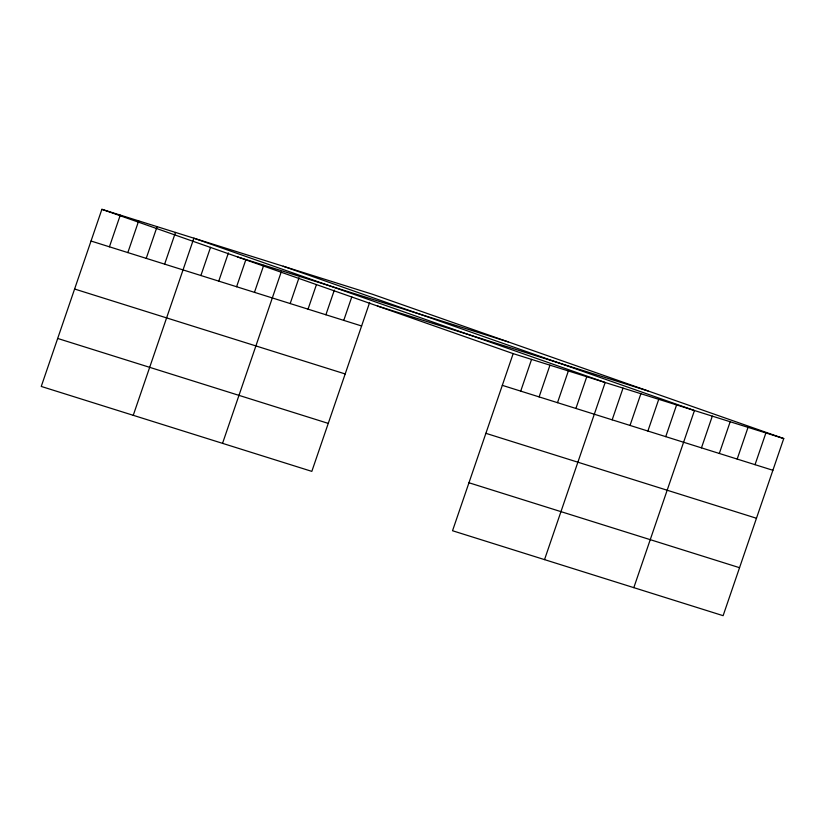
<?xml version="1.0" encoding="UTF-8"?>
<svg xmlns="http://www.w3.org/2000/svg" width="825" height="825" viewBox="0 0 825 825"><rect width="100%" height="100%" fill="white"/><g stroke="black" fill="none" stroke-linecap="round" stroke-linejoin="round"><path stroke-width="1.24" d="M783.75 438.56L513.171 353.626L452.533 530.743L723.113 615.677L783.75 438.56L372.467 294.257L101.888 209.323L41.25 386.44L311.829 471.374L369.652 302.476M109.426 246.809L120.285 215.098M127.834 252.594L138.693 220.873M146.231 258.369L157.09 226.648M164.629 264.144L175.488 232.423M133.248 415.315L193.885 238.198L605.168 382.501L544.531 559.618M200.888 275.519L210.54 247.335M218.749 281.129L228.401 252.935M236.6 286.729L245.85 259.72M254.461 292.339L263.711 265.32M222.544 443.345L281.17 272.106M290.183 303.548L299.021 277.705M308.034 309.158L316.48 284.491M325.896 314.758L334.342 290.091M343.757 320.368L351.801 296.876M520.709 391.122L531.568 359.401M539.107 396.897L549.966 365.176M557.504 402.672L568.363 370.951M575.912 408.447L586.771 376.726M612.171 419.822L623.03 388.111M630.022 425.432L640.881 393.721M647.883 431.042L658.742 399.321M665.744 436.642L676.603 404.931M633.817 587.648L694.454 410.53L283.181 266.228M701.456 447.851L712.315 416.14M719.317 453.461L730.177 421.75M737.179 459.071L748.038 427.35M755.03 464.671L765.889 432.96M237.61 256.946L508.19 341.88M377.448 306.003L648.027 390.947M91.028 241.034L361.608 325.978M502.312 385.347L772.891 470.281M74.601 289.018L345.18 373.952M485.884 433.321L756.463 518.255M57.678 338.456L328.257 423.39M468.961 482.759L739.54 567.693M101.888 209.323L513.171 353.626"/></g></svg>
